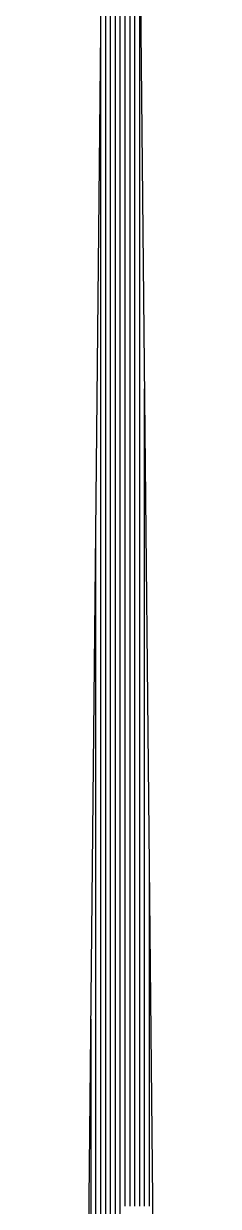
# Model space of a CAD drawing. Header units: millimetres. Extents: x 178072 to 181473, y 610673 to 612173.
# Drawn here: x 179536.27 to 179538.77, y 611226.2 to 611241.34 of the extents above; entities that cross this region are included whole.
import ezdxf

# ---------------------------------------------------------------- set-up
doc = ezdxf.new("R2010")
doc.units = ezdxf.units.MM
doc.header["$LTSCALE"] = 6
doc.layers.add('TR_GILYON', color=7, linetype='Continuous')
doc.layers.add('TR_HZ', color=7, linetype='Continuous')

# ---------------------------------------------------------------- blocks, each defined once
blk = doc.blocks.new('ZAFON')
for p, q in [((-20.496, -157.576), (-20.496, -125.608)), ((-20.446, -157.576), (-20.446, -129.168)), ((-20.546, -157.576), (-20.546, -130.616)), ((-20.396, -157.576), (-20.396, -134.178)), ((-20.596, -157.576), (-20.596, -135.625)), ((-20.346, -157.576), (-20.346, -139.188)), ((-20.646, -157.576), (-20.646, -140.634)), ((-20.296, -157.576), (-20.296, -144.198)), ((-20.696, -157.576), (-20.696, -145.643)), ((-20.246, -157.576), (-20.246, -149.208)), ((-20.746, -157.576), (-20.746, -150.651)), ((-20.196, -157.576), (-20.196, -154.219)), ((-20.796, -157.576), (-20.796, -155.66)), ((-20.869, -225.071), (-20.796, -157.576)), ((-20.819, -225.071), (-20.746, -157.576)), ((-20.769, -225.071), (-20.696, -157.576)), ((-20.719, -225.071), (-20.646, -157.576)), ((-20.669, -225.071), (-20.596, -157.576)), ((-20.619, -225.071), (-20.546, -157.576)), ((-20.569, -225.071), (-20.496, -157.576))]:
    blk.add_line(p, q)
at = {"layer": 'TR_HZ'}
for p, q in [((-21.489, -225.071), (-20.491, -125.125)), ((-19.489, -225.071), (-20.486, -125.125))]:
    blk.add_line(p, q, dxfattribs=at)

msp = doc.modelspace()

# ---------------------------------------------------------------- block references
at = {"layer": 'TR_GILYON', "xscale": 1.25, "yscale": 1.25, "zscale": 1.25}
msp.add_blockref('ZAFON', (179563.127, 611423.175), dxfattribs=at)

doc.saveas('drawing.dxf')
